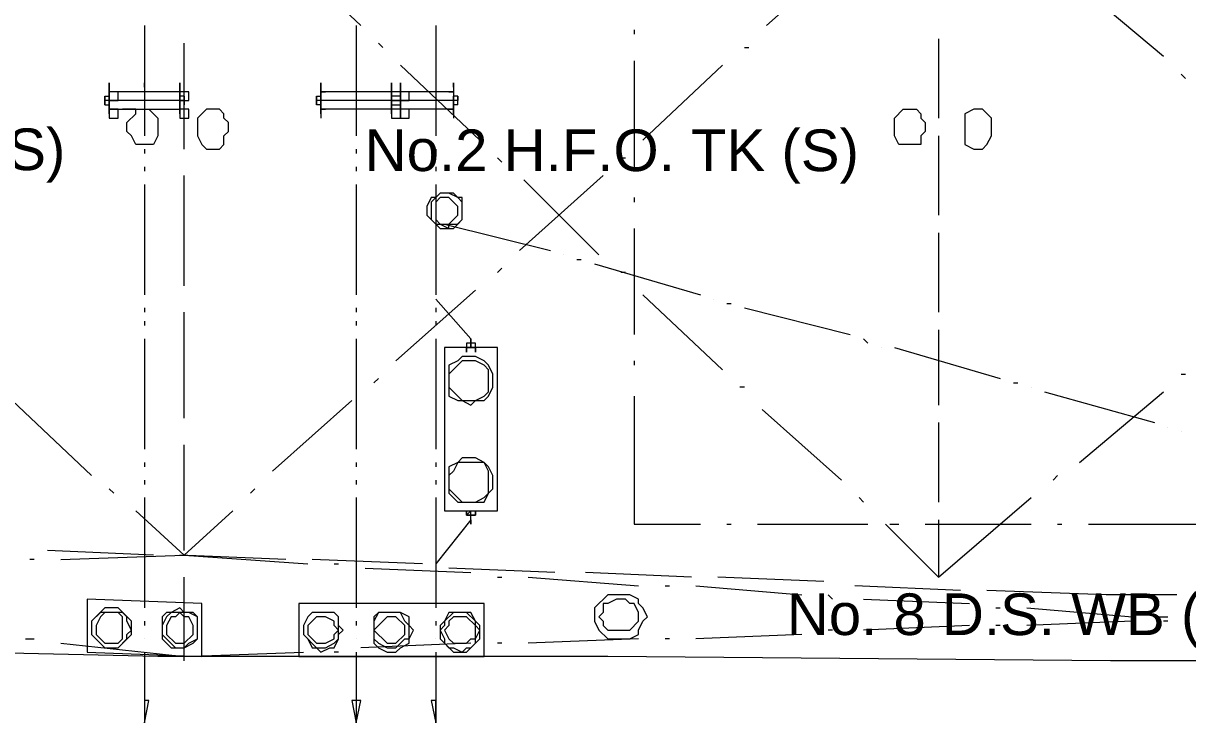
# Model space of a CAD drawing. Header units: millimetres. Extents: x -1005 to 291095, y -4225 to 50669.
# Drawn here: x 66045 to 84228, y -230 to 10687 of the extents above; entities that cross this region are included whole.
import ezdxf

# ---------------------------------------------------------------- set-up
doc = ezdxf.new("R2010")
doc.units = ezdxf.units.MM
doc.layers.add('PDF_Geomertry', color=7, linetype='Continuous')
doc.styles.get("Standard").update_dxf_attribs({"font": 'arial.ttf'})

msp = doc.modelspace()

# ---------------------------------------------------------------- linework, layer by layer
at = {"layer": 'PDF_Geomertry', "lineweight": 5}
for points in [[(71314, 10652), (70074, 11823)], [(77651, 10652), (78890, 11754)], [(83849, 10170), (82541, 11272)], [(67939, 10652), (67939, 8931)], [(71245, 10652), (71245, 8931)], [(72485, 10652), (72485, 8931)], [(75584, 10584), (75584, 10515)], [(68559, 8724), (68559, 10377)], [(71659, 10308), (71590, 10377)], [(80337, 10446), (80337, 9206)], [(77306, 10308), (77375, 10308)], [(73174, 8862), (71934, 10033)], [(75584, 10101), (75584, 8380)], [(75722, 8862), (76962, 10033)], [(84194, 9826), (84125, 9895)], [(67388, 9275), (67388, 9482), (67388, 9688), (67388, 9482), (67388, 9275), (67388, 9206)], [(67939, 9688), (67939, 9757)], [(68490, 9757), (68490, 9688), (68490, 9482), (68559, 9482), (68559, 9550), (68559, 9482), (68559, 9550), (68559, 9413), (68559, 9413)], [(68490, 9482), (68490, 9688)], [(70694, 9275), (70694, 9482), (70694, 9688), (70694, 9482), (70694, 9275), (70694, 9206)], [(71796, 9275), (71796, 9482), (71796, 9688), (71796, 9482), (71796, 9275), (71796, 9206)], [(71934, 9688), (71934, 9482), (71934, 9275), (71934, 9275)], [(71934, 9275), (71934, 9482), (71934, 9688)], [(72761, 9688), (72761, 9482), (72761, 9550), (72761, 9413), (72761, 9482), (72761, 9550), (72761, 9482)], [(67319, 9550), (67319, 9482), (67319, 9550), (67388, 9550), (67388, 9482), (67388, 9482), (67388, 9550), (67388, 9482), (67388, 9413)], [(68559, 9482), (67319, 9482)], [(68559, 9550), (68559, 9550), (68559, 9413), (68559, 9482), (68559, 9550), (68490, 9550), (68490, 9619), (67388, 9619)], [(67388, 9550), (67388, 9550), (67388, 9413)], [(67802, 9619), (67595, 9619)], [(68490, 9275), (68490, 9482), (68490, 9275), (68490, 9206)], [(72829, 9482), (70625, 9482), (70625, 9550), (70625, 9413), (70625, 9482), (70625, 9550), (70625, 9550)], [(70625, 9550), (70694, 9550), (70694, 9482)], [(71796, 9619), (70694, 9619)], [(70694, 9413), (70694, 9413), (70694, 9482), (70694, 9550), (70694, 9550)], [(71934, 9550), (71934, 9482), (71934, 9550), (71934, 9482), (71934, 9413), (71934, 9482), (71796, 9482), (71796, 9413), (71796, 9550), (71796, 9482), (71796, 9550), (71796, 9482), (71796, 9550), (71796, 9482), (71865, 9482), (71934, 9482), (71934, 9413)], [(71796, 9482), (71796, 9413)], [(72761, 9619), (71934, 9619)], [(71934, 9550), (71934, 9413), (71934, 9413)], [(72829, 9413), (72829, 9413), (72829, 9550), (72761, 9550), (72761, 9550)], [(72761, 9275), (72761, 9482), (72761, 9275), (72761, 9206)], [(72829, 9550), (72829, 9482)], [(67319, 9413), (67388, 9413), (67388, 9413)], [(67319, 9413), (67319, 9413)], [(67388, 9344), (68490, 9344), (68490, 9344)], [(67802, 9344), (67595, 9344)], [(70694, 9413), (70625, 9413), (70625, 9413)], [(71796, 9344), (70694, 9344)], [(72761, 9344), (71934, 9344)], [(72829, 9413), (72761, 9413)], [(80337, 8931), (80337, 7691)], [(67939, 8724), (67939, 8655)], [(71245, 8724), (71245, 8655)], [(72485, 8724), (72485, 8655)], [(73518, 8517), (73449, 8586)], [(75378, 8586), (75447, 8586)], [(67939, 8448), (67939, 8380)], [(71245, 8448), (71245, 8380)], [(72485, 8448), (72485, 8380)], [(68559, 6589), (68559, 8311)], [(73794, 7140), (75102, 8311)], [(75033, 7071), (73863, 8242)], [(67939, 8173), (67939, 6451)], [(71245, 8173), (71245, 6451)], [(72485, 8173), (72485, 6451)], [(75584, 7966), (75584, 7897)], [(72623, 7553), (74276, 7140)], [(75584, 7484), (75584, 5831)], [(80337, 7415), (80337, 6176)], [(74482, 7071), (74482, 7071)], [(74689, 7002), (74758, 7002)], [(74965, 6933), (76618, 6451)], [(73449, 6795), (73518, 6864)], [(75447, 6795), (75378, 6795)], [(71865, 5418), (73105, 6520)], [(73036, 5762), (73036, 5762), (72485, 6382)], [(76962, 5280), (75722, 6451)], [(76824, 6382), (76824, 6382)], [(67939, 6244), (67939, 6176)], [(71245, 6244), (71245, 6176)], [(72485, 6244), (72485, 6176)], [(77031, 6313), (77100, 6313)], [(77306, 6244), (78959, 5831)], [(67939, 6038), (67939, 5969)], [(68559, 4523), (68559, 6176)], [(71245, 6038), (71245, 5969)], [(72485, 6038), (72485, 5969)], [(80337, 5900), (80337, 4729)], [(67939, 5762), (67939, 4040)], [(71245, 5762), (71245, 4040)], [(72485, 5762), (72485, 4040)], [(73036, 5625), (73036, 5762), (73036, 5762)], [(79166, 5762), (79235, 5693)], [(79441, 5625), (79441, 5625)], [(79648, 5625), (81301, 5142)], [(75584, 5418), (75584, 5349)], [(71521, 5074), (71590, 5142)], [(84125, 5211), (84194, 5211)], [(77306, 5005), (77237, 5005)], [(81508, 5074), (81577, 5074)], [(81783, 5005), (81783, 5005)], [(81990, 4936), (83712, 4454)], [(82541, 3834), (83849, 4936)], [(67113, 3627), (65873, 4798)], [(69937, 3696), (71176, 4798)], [(75584, 4867), (75584, 2870), (76618, 2870)], [(78822, 3558), (77582, 4660)], [(80337, 4454), (80337, 3214)], [(83918, 4385), (83918, 4385)], [(84125, 4316), (84125, 4316)], [(68559, 2456), (68559, 4109)], [(67939, 3834), (67939, 3765)], [(71245, 3834), (71245, 3765)], [(72485, 3834), (72485, 3765)], [(67939, 3558), (67939, 3489)], [(71245, 3558), (71245, 3489)], [(72485, 3558), (72485, 3489)], [(82128, 3558), (82196, 3627)], [(67457, 3352), (67388, 3421)], [(67939, 3283), (67939, 1561)], [(69592, 3352), (69661, 3421)], [(71245, 3283), (71245, 1561)], [(72485, 3283), (72485, 1561)], [(79166, 3214), (79097, 3283)], [(79510, 2870), (80337, 2043), (81783, 3283)], [(66631, 2319), (68559, 2387), (67802, 3076)], [(69317, 3076), (68559, 2387), (70488, 2250)], [(73036, 2938), (73036, 2938), (72485, 2250)], [(73036, 2870), (73036, 3076)], [(73036, 2938), (73036, 3007), (73036, 3007)], [(73036, 2938), (73036, 3007), (73036, 3007)], [(80337, 2938), (80337, 2043)], [(77031, 2870), (77100, 2870)], [(77513, 2870), (79235, 2870)], [(79579, 2870), (79717, 2870)], [(80130, 2870), (81783, 2870)], [(82196, 2870), (82265, 2870)], [(82679, 2870), (84400, 2870)], [(68077, 2387), (66424, 2456)], [(70143, 2319), (68490, 2387)], [(66217, 2319), (66149, 2319)], [(72278, 2250), (70557, 2319)], [(70901, 2250), (70970, 2250)], [(68559, 734), (68559, 2043)], [(71383, 2181), (73036, 2112)], [(74345, 2112), (72692, 2181)], [(73449, 2043), (73518, 2043)], [(73931, 2043), (75653, 1905)], [(76480, 2043), (74827, 2112)], [(78546, 1974), (76893, 2043)], [(76067, 1905), (76135, 1905)], [(76549, 1905), (78202, 1768)], [(80681, 1836), (79028, 1905)], [(84056, 1768), (82954, 1768), (81094, 1836)], [(78615, 1768), (78684, 1699)], [(79166, 1699), (80819, 1630)], [(81232, 1561), (81301, 1561)], [(81714, 1561), (83367, 1423)], [(67939, 1354), (67939, 1285)], [(71245, 1354), (71245, 1285)], [(72485, 1354), (72485, 1285)], [(80819, 1285), (79166, 1217)], [(81301, 1285), (81232, 1285)], [(83367, 1354), (81714, 1285)], [(83781, 1423), (83918, 1423)], [(83918, 1354), (83849, 1354)], [(90599, 734), (83023, 734), (75171, 803), (68146, 803), (65115, 872), (61190, 872), (59054, 941), (54233, 1079), (50721, 1217)], [(78202, 1148), (76549, 1079)], [(78684, 1217), (78615, 1217)], [(66080, 1079), (66217, 1079)], [(66631, 1010), (68559, 803), (70419, 872)], [(67939, 1079), (67939, 1079)], [(71245, 1079), (71245, 1079)], [(73036, 1010), (71314, 941)], [(72485, 1079), (72485, 1079)], [(73518, 1010), (73449, 1010)], [(75653, 1079), (73931, 1010)], [(76135, 1079), (76067, 1079)], [(67939, 872), (67939, -230)], [(70557, 803), (70557, 803)], [(70970, 872), (70901, 872)], [(71245, 872), (71245, -230)], [(72485, 872), (72485, -230)]]:
    msp.add_lwpolyline(points, dxfattribs=at)
for points in [[(67388, 9688), (67388, 9757), (67388, 9688)], [(68490, 9688), (68490, 9757), (68490, 9688)], [(70694, 9688), (70694, 9757), (70694, 9688)], [(71796, 9688), (71796, 9757), (71796, 9688)], [(71934, 9688), (71934, 9757), (71934, 9688)], [(72761, 9688), (72761, 9757), (72761, 9688)], [(67319, 9413), (67319, 9482), (67319, 9550)], [(67388, 9619), (67388, 9482), (67526, 9482), (67526, 9619), (67388, 9619)], [(68490, 9619), (68490, 9482), (68628, 9482), (68628, 9619), (68490, 9619)], [(70694, 9619), (70763, 9619), (70694, 9619)], [(70694, 9413), (70694, 9482), (70694, 9550)], [(71796, 9619), (71796, 9482), (71934, 9482), (71934, 9619), (71796, 9619)], [(71934, 9550), (71796, 9550), (71796, 9482), (71796, 9413), (71934, 9413), (71934, 9482)], [(71934, 9619), (71934, 9482), (72072, 9482), (72072, 9619), (71934, 9619)], [(71934, 9482), (71934, 9550)], [(72761, 9619), (72692, 9619), (72761, 9619)], [(72829, 9482), (72829, 9550)], [(67388, 9344), (67388, 9206), (67526, 9206), (67526, 9344), (67388, 9344)], [(68146, 8999), (68146, 8931), (68077, 8793), (67802, 8793), (67733, 8931), (67664, 8999), (67664, 9137), (67802, 9275), (67802, 9344), (68008, 9344), (68146, 9206), (68146, 9137)], [(68490, 9344), (68490, 9206), (68628, 9206), (68628, 9344), (68490, 9344)], [(69248, 8999), (69248, 9137), (69179, 9206), (69179, 9275), (69110, 9344), (68904, 9344), (68766, 9206), (68766, 8931), (68835, 8793), (68904, 8724), (69110, 8724), (69179, 8793), (69179, 8931), (69248, 8999)], [(70694, 9344), (70763, 9344), (70694, 9344)], [(71796, 9344), (71796, 9206), (71934, 9206), (71934, 9344), (71796, 9344)], [(71934, 9344), (71934, 9206), (72072, 9206), (72072, 9344), (71934, 9344)], [(72761, 9344), (72692, 9344), (72761, 9344)], [(80130, 8999), (80061, 8931), (80061, 8793), (79717, 8793), (79648, 8931), (79648, 8999), (79648, 9137), (79648, 9206), (79786, 9344), (79992, 9344), (80061, 9275), (80061, 9206), (80130, 9137)], [(81163, 8999), (81163, 9206), (81026, 9344), (80888, 9344), (80750, 9275), (80750, 8793), (80888, 8724), (81026, 8724), (81094, 8793), (81163, 8931), (81163, 8999)], [(72898, 7760), (72898, 7966), (72829, 7966), (72761, 8035), (72554, 8035), (72485, 7966), (72416, 7966), (72347, 7829), (72347, 7691), (72554, 7484), (72761, 7484), (72898, 7622), (72898, 7760)], [(72898, 7760), (72898, 7897), (72829, 7966), (72692, 8035), (72554, 8035), (72416, 7897), (72416, 7622), (72485, 7553), (72554, 7553), (72692, 7484), (72692, 7553), (72829, 7553), (72898, 7622), (72898, 7760)], [(72829, 7760), (72829, 7829), (72692, 7966), (72554, 7966), (72485, 7897), (72485, 7622), (72554, 7553), (72692, 7553), (72829, 7691), (72829, 7760)], [(73105, 5556), (73105, 5625), (73105, 5693), (72967, 5693), (72967, 5625), (72967, 5556), (72967, 5625), (73036, 5625), (73105, 5625)], [(73036, 5762), (73036, 5693), (73036, 5625), (73036, 5693)], [(73449, 5625), (72623, 5625), (72623, 3076), (73449, 3076), (73449, 5625)], [(73380, 5142), (73380, 5211), (73312, 5349), (73243, 5418), (73105, 5487), (72898, 5487), (72829, 5418), (72692, 5349), (72692, 4867), (72829, 4798), (72898, 4798), (73036, 4729), (73105, 4798), (73243, 4798), (73312, 4867), (73380, 5005), (73380, 5142)], [(73036, 5625), (72967, 5625), (73036, 5625)], [(73312, 5142), (73312, 5280), (73243, 5349), (73105, 5418), (72898, 5418), (72692, 5211), (72692, 5005), (72898, 4798), (73105, 4798), (73243, 4867), (73312, 4936), (73312, 5142)], [(73380, 3558), (73380, 3627), (73312, 3765), (73243, 3834), (73105, 3903), (72898, 3903), (72829, 3834), (72692, 3765), (72692, 3352), (72829, 3214), (73243, 3214), (73312, 3352), (73380, 3421), (73380, 3558)], [(73312, 3558), (73312, 3696), (73243, 3834), (72829, 3834), (72761, 3696), (72692, 3627), (72692, 3421), (72898, 3214), (73105, 3214), (73243, 3283), (73312, 3352), (73312, 3558)], [(73105, 3076), (73105, 3007), (72967, 3007), (72967, 3076), (72967, 3007), (73036, 3007), (73105, 3007)], [(73036, 3007), (73036, 3076), (72967, 3007), (73036, 3007)], [(73036, 2938), (73036, 2870), (73036, 2938)], [(68835, 1630), (67044, 1699), (67044, 872), (68835, 803)], [(75447, 1768), (75309, 1768), (75171, 1768), (74965, 1561), (74965, 1354), (75033, 1217), (75171, 1079), (75309, 1079), (75447, 1079), (75516, 1079), (75653, 1148), (75653, 1217), (75722, 1354), (75791, 1423), (75722, 1561), (75653, 1630), (75653, 1699), (75516, 1768)], [(75447, 1217), (75516, 1217), (75653, 1354), (75653, 1492), (75584, 1630), (75516, 1630), (75447, 1699), (75309, 1699), (75171, 1630), (75102, 1630), (75102, 1492), (75033, 1423), (75102, 1354), (75102, 1285), (75171, 1217), (75309, 1217)], [(67733, 1217), (67733, 1354), (67526, 1561), (67319, 1561), (67113, 1354), (67113, 1148), (67319, 941), (67526, 941), (67733, 1148), (67733, 1217)], [(67733, 1217), (67664, 1354), (67664, 1423), (67595, 1492), (67251, 1492), (67113, 1354), (67113, 1148), (67319, 941), (67526, 941), (67664, 1079), (67664, 1148), (67733, 1217)], [(67595, 1217), (67595, 1423), (67526, 1492), (67319, 1492), (67251, 1423), (67182, 1285), (67182, 1148), (67319, 1010), (67526, 1010), (67595, 1079), (67595, 1217)], [(68766, 1217), (68766, 1423), (68697, 1492), (68559, 1492), (68490, 1561), (68353, 1492), (68284, 1492), (68215, 1423), (68215, 1079), (68353, 941), (68559, 941), (68697, 1010), (68766, 1079), (68766, 1217)], [(68766, 1217), (68766, 1423), (68628, 1492), (68353, 1492), (68284, 1423), (68215, 1285), (68215, 1148), (68421, 941), (68559, 941), (68628, 1010), (68766, 1079), (68766, 1217)], [(68697, 1217), (68697, 1285), (68628, 1423), (68559, 1423), (68490, 1492), (68421, 1423), (68353, 1423), (68284, 1285), (68284, 1148), (68421, 1010), (68559, 1010), (68697, 1148), (68697, 1217)], [(73243, 1630), (70350, 1630), (70350, 803), (73243, 803)], [(70970, 1217), (70970, 1423), (70901, 1492), (70557, 1492), (70488, 1423), (70419, 1285), (70419, 1148), (70625, 941), (70763, 941), (70901, 1010), (70970, 1079), (70970, 1217)], [(71039, 1217), (70970, 1285), (70970, 1423), (70901, 1492), (70557, 1492), (70488, 1423), (70419, 1285), (70419, 1148), (70488, 1079), (70557, 941), (70625, 941), (70694, 872), (70832, 941), (70901, 941), (70970, 1079), (70970, 1148), (71039, 1217)], [(72141, 1217), (72072, 1285), (72072, 1423), (71934, 1492), (71590, 1492), (71521, 1423), (71521, 1010), (71590, 941), (71727, 872), (71865, 872), (71934, 941), (72072, 1010), (72072, 1079), (72141, 1217)], [(72072, 1217), (72072, 1285), (72003, 1354), (71934, 1492), (71590, 1492), (71521, 1354), (71521, 1079), (71590, 1010), (71727, 941), (71865, 941), (72003, 1079), (72072, 1079), (72072, 1217)], [(73174, 1217), (73105, 1285), (73105, 1354), (72967, 1492), (72761, 1492), (72623, 1354), (72623, 1285), (72554, 1217), (72623, 1079), (72623, 1010), (72692, 941), (72761, 941), (72898, 872), (72967, 941), (73036, 941), (73105, 1010), (73105, 1079), (73174, 1217)], [(73174, 1217), (73174, 1285), (73105, 1354), (73036, 1492), (72692, 1492), (72623, 1354), (72554, 1285), (72554, 1079), (72761, 872), (72967, 872), (73174, 1079), (73174, 1217)], [(70970, 1217), (70901, 1285), (70901, 1354), (70763, 1423), (70625, 1423), (70488, 1285), (70488, 1148), (70625, 1010), (70763, 1010), (70901, 1079), (70901, 1148), (70970, 1217)], [(72003, 1217), (72003, 1285), (71865, 1423), (71727, 1423), (71521, 1217), (71727, 1010), (71865, 1010), (72003, 1148), (72003, 1217)], [(73105, 1217), (73105, 1285), (72967, 1423), (72761, 1423), (72692, 1354), (72692, 1285), (72623, 1217), (72692, 1079), (72761, 1010), (72967, 1010), (73036, 1079), (73105, 1079), (73105, 1217)], [(67939, -230), (68008, 115), (67939, 115), (67939, -230)], [(67939, -230), (68008, 115), (67939, 115), (67939, -230)], [(71245, -230), (71314, 115), (71176, 115), (71245, -230)], [(71245, -230), (71314, 115), (71176, 115), (71245, -230)], [(72485, -230), (72485, 115), (72416, 115), (72485, -230)], [(72485, -230), (72485, 115), (72416, 115), (72485, -230)]]:
    msp.add_lwpolyline(points, close=True, dxfattribs=at)

# ---------------------------------------------------------------- texts
for s, p in [('No.3 H.F.O. TK (S) ', (58984, 8395)), ('No.2 H.F.O. TK (S) ', (71376, 8380)), ('No. 8 D.S. WB (S) ', (77968, 1138))]:
    msp.add_text(s, height=650).set_placement(p)

doc.saveas('drawing.dxf')
